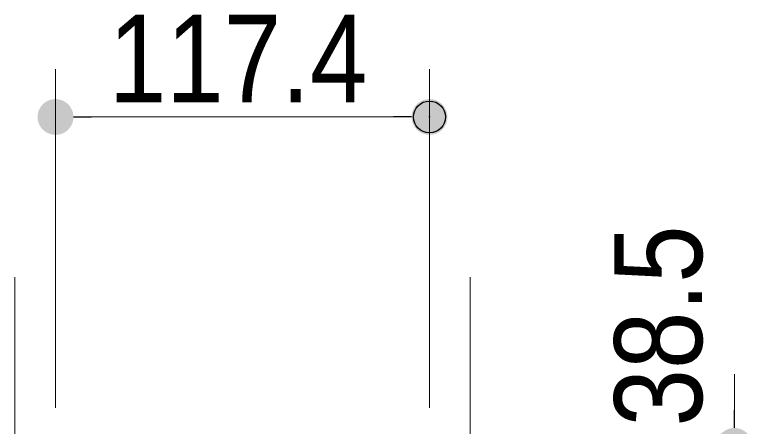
# Model space of a CAD drawing. Units: millimetres, scale not verified. Extents: x -4547 to 4547, y -2284 to 2284.
# Drawn here: x -504.4 to -272.9, y 671.4 to 800.6 of the extents above; entities that cross this region are included whole.
import ezdxf
from ezdxf.enums import TextEntityAlignment as Align

# ---------------------------------------------------------------- set-up
doc = ezdxf.new("R2010")
doc.units = ezdxf.units.MM
doc.header["$LTSCALE"] = 20
doc.header["$PDMODE"] = 32
doc.header["$PDSIZE"] = 10
for name, color, linetype, lineweight in [('0-1_3一般', 7, 'Continuous', 15), ('0-2_2寸法-2', 7, 'Continuous', 15), ('0-3_0', 7, 'Continuous', 25), ('0-5_2寸法-1', 7, 'Continuous', 15)]:
    doc.layers.add(name, color=color, linetype=linetype, lineweight=lineweight)
doc.layers.add('0-4_Defpoints', color=7, linetype='Continuous')
doc.styles.add('ＭＳ Ｐゴシック', font='')
doc.styles.get('ＭＳ Ｐゴシック').set_extended_font_data('MS PGothic')

# ---------------------------------------------------------------- blocks, each defined once
blk = doc.blocks.new('グループ-19')
at = {"layer": '0-1_3一般'}
for p, q in [((16724.4, 13303.7), (16724.4, 14363.7)), ((16724.4, -33696.3), (16724.4, 14363.7)), ((19584.4, 14363.7), (19584.4, 13303.7)), ((19584.4, 14363.7), (19584.4, -33696.3))]:
    blk.add_line(p, q, dxfattribs=at)
blk = doc.blocks.new('グループ-22')
at = {"layer": '0-1_3一般'}
blk.add_blockref('グループ-19', (0, 0), dxfattribs=at)
blk = doc.blocks.new('_Dot')
at = {"layer": '0-3_0'}
blk.add_line((-10, 0), (-20, 0), dxfattribs=at)
for points in [[(0, 0), (-6.37, 7.71), (-5.36, 8.44)], [(0, 0), (-5.36, 8.44), (-4.26, 9.05)], [(0, 0), (-4.26, 9.05), (-3.09, 9.51)], [(0, 0), (-3.09, 9.51), (-1.87, 9.82)], [(0, 0), (-1.87, 9.82), (-0.63, 9.98)], [(0, 0), (-0.63, 9.98), (0.63, 9.98)], [(0, 0), (0.63, 9.98), (1.87, 9.82)], [(0, 0), (1.87, 9.82), (3.09, 9.51)], [(0, 0), (3.09, 9.51), (4.26, 9.05)], [(0, 0), (4.26, 9.05), (5.36, 8.44)], [(0, 0), (5.36, 8.44), (6.37, 7.71)], [(0, 0), (-9.3, 3.68), (-8.76, 4.82)], [(0, 0), (-8.76, 4.82), (-8.09, 5.88)], [(0, 0), (-8.09, 5.88), (-7.29, 6.85)], [(0, 0), (-7.29, 6.85), (-6.37, 7.71)], [(0, 0), (6.37, 7.71), (7.29, 6.85)], [(0, 0), (7.29, 6.85), (8.09, 5.88)], [(0, 0), (8.09, 5.88), (8.76, 4.82)], [(0, 0), (8.76, 4.82), (9.3, 3.68)], [(0, 0), (-10, 0), (-9.92, 1.25)], [(0, 0), (-9.92, -1.25), (-10, 0)], [(0, 0), (-9.92, 1.25), (-9.69, 2.49)], [(0, 0), (-9.69, -2.49), (-9.92, -1.25)], [(0, 0), (-9.69, 2.49), (-9.3, 3.68)], [(0, 0), (-9.3, -3.68), (-9.69, -2.49)], [(0, 0), (-8.76, -4.82), (-9.3, -3.68)], [(0, 0), (-8.09, -5.88), (-8.76, -4.82)], [(0, 0), (-7.29, -6.85), (-8.09, -5.88)], [(0, 0), (-6.37, -7.71), (-7.29, -6.85)], [(0, 0), (-5.36, -8.44), (-6.37, -7.71)], [(0, 0), (-4.26, -9.05), (-5.36, -8.44)], [(0, 0), (-3.09, -9.51), (-4.26, -9.05)], [(0, 0), (-1.87, -9.82), (-3.09, -9.51)], [(0, 0), (-0.63, -9.98), (-1.87, -9.82)], [(0, 0), (0.63, -9.98), (-0.63, -9.98)], [(0, 0), (9.3, 3.68), (9.69, 2.49)], [(0, 0), (9.69, 2.49), (9.92, 1.25)], [(0, 0), (9.92, 1.25), (10, 0)], [(0, 0), (1.87, -9.82), (0.63, -9.98)], [(0, 0), (3.09, -9.51), (1.87, -9.82)], [(0, 0), (4.26, -9.05), (3.09, -9.51)], [(0, 0), (5.36, -8.44), (4.26, -9.05)], [(0, 0), (6.37, -7.71), (5.36, -8.44)], [(0, 0), (7.29, -6.85), (6.37, -7.71)], [(0, 0), (8.09, -5.88), (7.29, -6.85)], [(0, 0), (8.76, -4.82), (8.09, -5.88)], [(0, 0), (9.3, -3.68), (8.76, -4.82)], [(0, 0), (9.69, -2.49), (9.3, -3.68)], [(0, 0), (9.92, -1.25), (9.69, -2.49)], [(0, 0), (10, 0), (9.92, -1.25)]]:
    blk.add_solid(points, dxfattribs=at)

msp = doc.modelspace()

# ---------------------------------------------------------------- linework, layer by layer
at = {"layer": '0-2_2寸法-2'}
msp.add_line((-278.5, 676.44), (-278.5, 687.7), dxfattribs=at)
at = {"layer": '0-4_Defpoints'}
msp.add_point((-374.2, 768.52), dxfattribs=at)
at = {"layer": '0-5_2寸法-1'}
for p, q in [((-491.6, 677.18), (-491.6, 783.52)), ((-374.2, 677.18), (-374.2, 783.52)), ((-480.35, 768.52), (-385.46, 768.52))]:
    msp.add_line(p, q, dxfattribs=at)

# ---------------------------------------------------------------- block references
at = {"layer": '0-1_3一般', "xscale": 0.05, "yscale": 0.05}
msp.add_blockref('グループ-22', (-1340.62, 0), dxfattribs=at)
at = {"layer": '0-2_2寸法-2', "xscale": 0.5627563, "yscale": 0.5627563, "rotation": 270}
msp.add_blockref('_Dot', (-278.5, 665.19), dxfattribs=at)
at = {"layer": '0-5_2寸法-1', "xscale": 0.5627563, "yscale": 0.5627563, "rotation": 180}
msp.add_blockref('_Dot', (-491.6, 768.52), dxfattribs=at)
at = {"layer": '0-5_2寸法-1', "xscale": 0.5627563, "yscale": 0.5627563}
msp.add_blockref('_Dot', (-374.2, 768.52), dxfattribs=at)

# ---------------------------------------------------------------- texts
at = {"layer": '0-2_2寸法-2', "style": 'ＭＳ Ｐゴシック', "width": 0.9}
msp.add_text('38.5', height=27.57, rotation=90, dxfattribs=at).set_placement((-280.36, 671.28), align=Align.BOTTOM_LEFT)
at = {"layer": '0-5_2寸法-1', "style": 'ＭＳ Ｐゴシック', "width": 0.9}
msp.add_text('117.4', height=27.57, dxfattribs=at).set_placement((-474.9, 764.8), align=Align.BOTTOM_LEFT)

doc.saveas('drawing.dxf')
